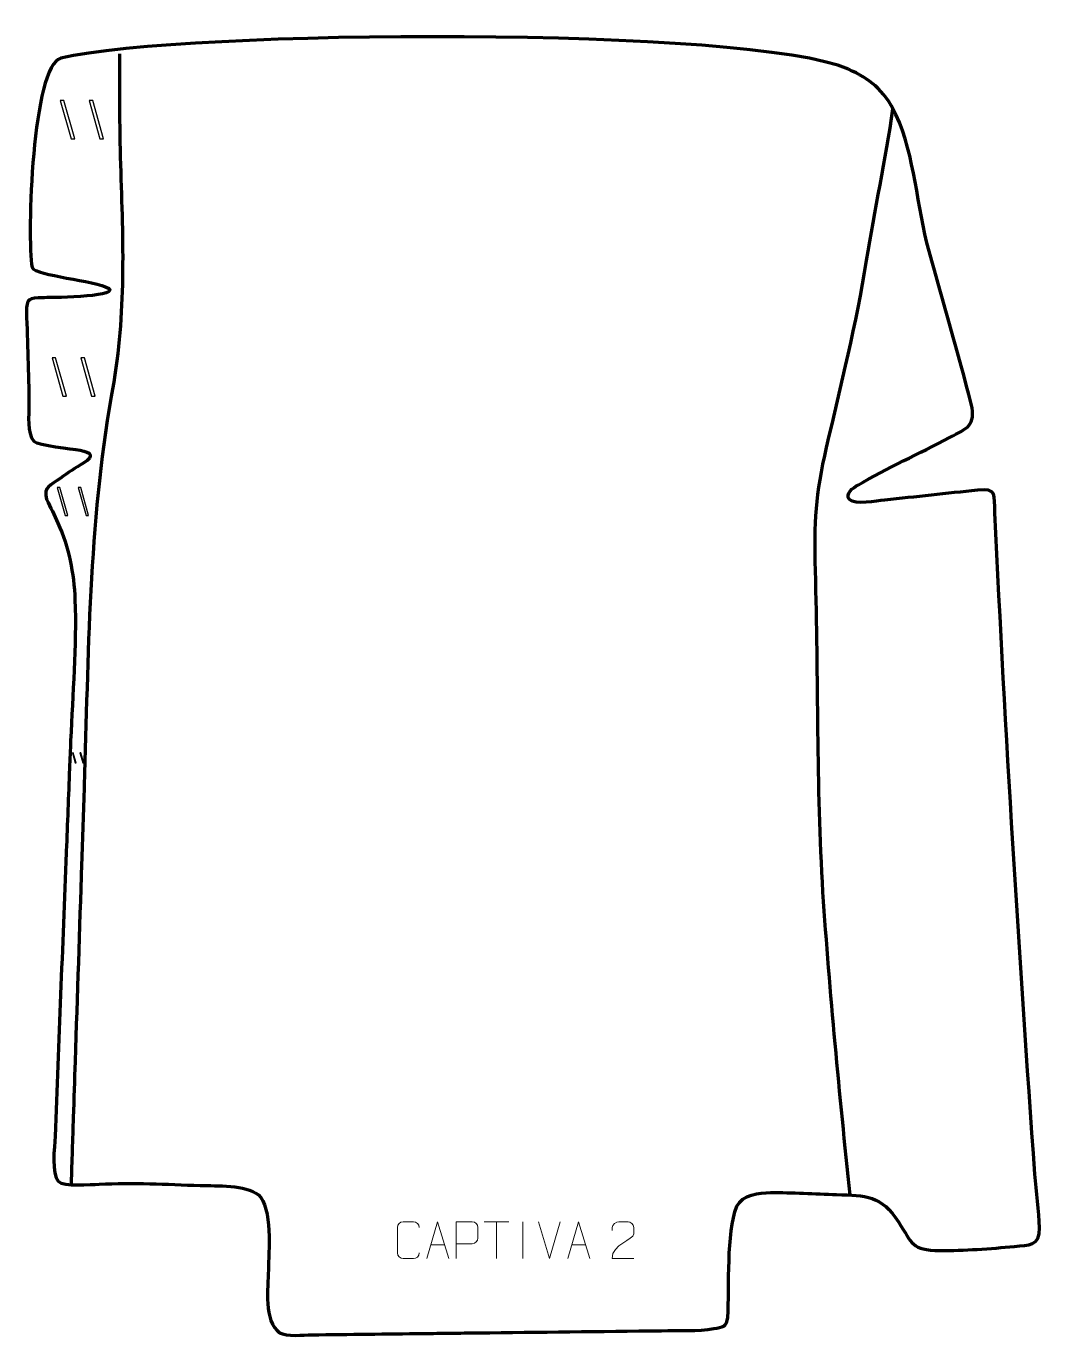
# Model space of a CAD drawing. Header units: millimetres. Extents: x 1188 to 1878, y -9 to 883.
import ezdxf

# ---------------------------------------------------------------- set-up
doc = ezdxf.new("R2010")
doc.units = ezdxf.units.MM
doc.header["$MEASUREMENT"] = 0
doc.layers.add('layer 1', color=7, linetype='Continuous')
doc.layers.add('layer 2', color=7, linetype='Continuous')

msp = doc.modelspace()

# ---------------------------------------------------------------- linework, layer by layer
at = {"layer": 'layer 1', "color": 142, "lineweight": 158}
for points, knots in [([(1251.5105, 864.3535), (1251.2638, 837.6287), (1251.3525, 810.9112), (1252.2084, 783.8989), (1252.2084, 783.8989), (1254.0064, 730.635), (1255.633, 684.0605), (1245.7349, 631.1233), (1245.7349, 631.1233), (1230.437, 544.6492), (1230.24, 454.2282), (1227.353, 366.5528), (1227.353, 366.5528), (1226.7674, 348.7679), (1226.1819, 330.9829), (1225.5963, 313.198), (1225.5963, 313.198), (1224.1218, 268.4181), (1222.6474, 223.6382), (1221.1729, 178.8584), (1221.1729, 178.8584), (1220.7546, 166.1549), (1220.3364, 153.4514), (1219.918, 140.7478), (1219.918, 140.7478), (1219.4266, 125.8213), (1218.9351, 110.8946), (1218.4436, 95.9681), (1218.4436, 95.9681), (1218.4436, 95.9681), (1218.4123, 95.0153), (1218.4123, 95.0153)], [0, 0, 0, 0, 0.11111111, 0.11111111, 0.11111111, 0.11111111, 0.22222222, 0.22222222, 0.22222222, 0.22222222, 0.33333333, 0.33333333, 0.33333333, 0.33333333, 0.44444444, 0.44444444, 0.44444444, 0.44444444, 0.55555556, 0.55555556, 0.55555556, 0.55555556, 0.66666667, 0.66666667, 0.66666667, 0.66666667, 0.77777778, 0.77777778, 0.77777778, 0.77777778, 1, 1, 1, 1]), ([(1748.6057, 87.734), (1741.5975, 156.1812), (1734.8207, 225.374), (1730.1746, 294.0052), (1730.1746, 294.0052), (1725.7946, 366.699), (1727.1935, 439.9649), (1725.0696, 512.8255), (1725.0696, 512.8255), (1724.2249, 545.3665), (1725.3063, 564.5939), (1732.6605, 596.5407), (1732.6605, 596.5407), (1742.4997, 638.8304), (1752.9418, 680.6959), (1759.8665, 723.6131), (1759.8665, 723.6131), (1765.4006, 758.0702), (1772.7453, 792.1776), (1777.8431, 826.7208)], [0, 0, 0, 0, 0.16666667, 0.16666667, 0.16666667, 0.16666667, 0.33333333, 0.33333333, 0.33333333, 0.33333333, 0.5, 0.5, 0.5, 0.5, 0.66666667, 0.66666667, 0.66666667, 0.66666667, 1, 1, 1, 1])]:
    msp.add_open_spline(points, degree=3, knots=knots, dxfattribs=at)
at = {"layer": 'layer 1', "color": 142}
for points in [[(1218.4224, 806.421), (1218.4224, 806.421), (1211.1137, 832.5487), (1211.1137, 832.5487), (1211.1137, 832.5487), (1211.1137, 832.5487), (1213.597, 832.5487), (1213.597, 832.5487), (1213.597, 832.5487), (1213.597, 832.5487), (1220.9057, 806.421), (1220.9057, 806.421), (1220.9057, 806.421), (1220.9057, 806.421), (1218.4224, 806.421), (1218.4224, 806.421)], [(1238.0418, 806.421), (1238.0418, 806.421), (1230.7331, 832.5487), (1230.7331, 832.5487), (1230.7331, 832.5487), (1230.7331, 832.5487), (1233.2164, 832.5487), (1233.2164, 832.5487), (1233.2164, 832.5487), (1233.2164, 832.5487), (1240.5251, 806.421), (1240.5251, 806.421), (1240.5251, 806.421), (1240.5251, 806.421), (1238.0418, 806.421), (1238.0418, 806.421)], [(1212.7733, 631.2946), (1212.7733, 631.2946), (1205.4646, 657.4223), (1205.4646, 657.4223), (1205.4646, 657.4223), (1205.4646, 657.4223), (1207.9479, 657.4223), (1207.9479, 657.4223), (1207.9479, 657.4223), (1207.9479, 657.4223), (1215.2566, 631.2946), (1215.2566, 631.2946), (1215.2566, 631.2946), (1215.2566, 631.2946), (1212.7733, 631.2946), (1212.7733, 631.2946)], [(1232.3927, 631.2946), (1232.3927, 631.2946), (1225.084, 657.4223), (1225.084, 657.4223), (1225.084, 657.4223), (1225.084, 657.4223), (1227.5673, 657.4223), (1227.5673, 657.4223), (1227.5673, 657.4223), (1227.5673, 657.4223), (1234.876, 631.2946), (1234.876, 631.2946), (1234.876, 631.2946), (1234.876, 631.2946), (1232.3927, 631.2946), (1232.3927, 631.2946)], [(1214.3168, 550.1296), (1214.3168, 550.1296), (1208.9954, 569.1529), (1208.9954, 569.1529), (1208.9954, 569.1529), (1208.9954, 569.1529), (1210.8035, 569.1529), (1210.8035, 569.1529), (1210.8035, 569.1529), (1210.8035, 569.1529), (1216.1249, 550.1296), (1216.1249, 550.1296), (1216.1249, 550.1296), (1216.1249, 550.1296), (1214.3168, 550.1296), (1214.3168, 550.1296)], [(1228.6014, 550.1296), (1228.6014, 550.1296), (1223.28, 569.1529), (1223.28, 569.1529), (1223.28, 569.1529), (1223.28, 569.1529), (1225.0881, 569.1529), (1225.0881, 569.1529), (1225.0881, 569.1529), (1225.0881, 569.1529), (1230.4095, 550.1296), (1230.4095, 550.1296), (1230.4095, 550.1296), (1230.4095, 550.1296), (1228.6014, 550.1296), (1228.6014, 550.1296)], [(1221.2271, 381.9423), (1221.2271, 381.9423), (1219.3063, 388.8091), (1219.3063, 388.8091), (1219.3063, 388.8091), (1219.3063, 388.8091), (1219.9589, 388.8091), (1219.9589, 388.8091), (1219.9589, 388.8091), (1219.9589, 388.8091), (1221.8798, 381.9423), (1221.8798, 381.9423), (1221.8798, 381.9423), (1221.8798, 381.9423), (1221.2271, 381.9423), (1221.2271, 381.9423)], [(1226.3833, 381.9423), (1226.3833, 381.9423), (1224.4625, 388.8091), (1224.4625, 388.8091), (1224.4625, 388.8091), (1224.4625, 388.8091), (1225.1151, 388.8091), (1225.1151, 388.8091), (1225.1151, 388.8091), (1225.1151, 388.8091), (1227.036, 381.9423), (1227.036, 381.9423), (1227.036, 381.9423), (1227.036, 381.9423), (1226.3833, 381.9423), (1226.3833, 381.9423)]]:
    msp.add_open_spline(points, degree=3, knots=[0, 0, 0, 0, 0.2, 0.2, 0.2, 0.2, 0.4, 0.4, 0.4, 0.4, 0.6, 0.6, 0.6, 0.6, 1, 1, 1, 1], dxfattribs=at)
at = {"layer": 'layer 2', "color": 242, "lineweight": 158}
msp.add_open_spline([(1747.4895, 853.8279), (1762.0134, 847.3799), (1771.1867, 840.3008), (1779.8792, 823.105), (1779.8792, 823.105), (1792.9945, 794.213), (1793.989, 760.5315), (1802.4459, 730.0332), (1802.4459, 730.0332), (1812.0815, 695.4059), (1822.1335, 660.8856), (1831.1064, 626.0781), (1831.1064, 626.0781), (1834.4855, 611.1809), (1828.4364, 609.7099), (1816.2912, 603.2218), (1816.2912, 603.2218), (1795.7538, 592.3653), (1773.7811, 582.4171), (1753.8119, 570.8003), (1753.8119, 570.8003), (1750.9357, 569.1271), (1744.8543, 565.03), (1748.1454, 561.075), (1748.1454, 561.075), (1752.2347, 557.2145), (1766.4886, 560.1719), (1772.1406, 560.7349), (1772.1406, 560.7349), (1793.257, 562.8318), (1814.2464, 565.2084), (1835.333, 567.4733), (1835.333, 567.4733), (1849.1774, 568.7687), (1846.584, 564.3287), (1847.1609, 552.0899), (1847.1609, 552.0899), (1854.3713, 402.1317), (1863.5921, 251.7926), (1874.4428, 102.0521), (1874.4428, 102.0521), (1875.3535, 90.2361), (1877.2448, 77.1324), (1877.4961, 65.4835), (1877.4961, 65.4835), (1877.766, 52.9698), (1870.6597, 54.0812), (1860.4515, 52.9611), (1860.4515, 52.9611), (1844.2674, 51.3377), (1826.0762, 50.1743), (1809.8273, 50.136), (1809.8273, 50.136), (1790.1876, 50.3961), (1791.2056, 54.6679), (1781.5701, 69.6495), (1781.5701, 69.6495), (1769.8503, 87.5778), (1759.5994, 87.699), (1739.4298, 88.2412), (1739.4298, 88.2412), (1724.621, 88.6613), (1709.3005, 89.6441), (1694.5562, 89.6051), (1694.5562, 89.6051), (1686.7561, 89.3879), (1675.3356, 88.1434), (1671.5109, 80.2484), (1671.5109, 80.2484), (1664.2927, 61.4688), (1666.7215, 25.7728), (1665.358, 4.6648), (1665.358, 4.6648), (1664.6683, -1.8488), (1661.9922, -1.94), (1655.9263, -3.0107), (1655.9263, -3.0107), (1645.6204, -4.8299), (1631.1544, -4.2622), (1620.3661, -4.3885), (1620.3661, -4.3885), (1578.7669, -4.8756), (1537.1678, -5.3589), (1495.5686, -5.844), (1495.5686, -5.844), (1489.2176, -5.9181), (1482.8667, -5.9921), (1476.5157, -6.0662), (1476.5157, -6.0662), (1470.4822, -6.1365), (1464.4487, -6.2069), (1458.4153, -6.2773), (1458.4153, -6.2773), (1433.0113, -6.5736), (1407.6073, -6.8699), (1382.2033, -7.1661), (1382.2033, -7.1661), (1376.6179, -7.3267), (1365.0553, -8.5429), (1360.3881, -5.7798), (1360.3881, -5.7798), (1349.1866, 2.2249), (1352.5563, 24.6247), (1352.7208, 36.798), (1352.7208, 36.798), (1352.9747, 49.0164), (1355.5412, 79.6107), (1345.9291, 87.9708), (1345.9291, 87.9708), (1337.1674, 95.0595), (1317.6338, 94.0774), (1306.4089, 94.409), (1306.4089, 94.409), (1282.9295, 95.1556), (1261.0851, 96.456), (1237.4798, 95.2986), (1237.4798, 95.2986), (1232.0014, 95.0174), (1213.2638, 93.537), (1209.6783, 97.2421), (1209.6783, 97.2421), (1204.9578, 102.1199), (1207.2106, 120.1932), (1207.5079, 127.7261), (1207.5079, 127.7261), (1210.05, 192.1346), (1212.5892, 256.5433), (1215.1298, 320.9518), (1215.1298, 320.9518), (1215.1298, 320.9518), (1215.1673, 321.9041), (1215.1673, 321.9041), (1215.1673, 321.9041), (1215.9061, 340.6326), (1216.6449, 359.3611), (1217.3836, 378.0894), (1217.3836, 378.0894), (1217.634, 384.4381), (1217.8844, 390.7867), (1218.1349, 397.1354), (1218.1349, 397.1354), (1219.4701, 428.8562), (1222.1974, 461.2772), (1221.0962, 492.9829), (1221.0962, 492.9829), (1220.4016, 510.8192), (1216.8527, 528.6935), (1209.4819, 544.9879), (1209.4819, 544.9879), (1206.9452, 550.6387), (1204.5468, 555.584), (1201.8168, 561.1201), (1201.8168, 561.1201), (1199.546, 570.0861), (1204.3338, 570.4859), (1210.9894, 575.3758), (1210.9894, 575.3758), (1216.6215, 579.5036), (1221.1077, 582.4215), (1227.0749, 586.0139), (1227.0749, 586.0139), (1234.534, 590.882), (1232.0655, 593.0939), (1224.6727, 594.6316), (1224.6727, 594.6316), (1218.7022, 595.7985), (1196.5248, 597.6844), (1193.1292, 600.6825), (1193.1292, 600.6825), (1188.3079, 606.3656), (1189.7905, 618.5372), (1189.7468, 625.9193), (1189.7468, 625.9193), (1189.6039, 646.9905), (1188.7627, 667.7464), (1188.0751, 688.7804), (1188.0751, 688.7804), (1187.8997, 697.842), (1190.0289, 698.1177), (1199.0265, 698.3696), (1199.0265, 698.3696), (1201.9634, 698.4519), (1249.6176, 698.5074), (1244.4191, 704.5404), (1244.4191, 704.5404), (1234.4812, 710.3868), (1194.5576, 713.217), (1191.9235, 718.8624), (1191.9235, 718.8624), (1188.2002, 739.8664), (1192.0171, 856.7038), (1211.5024, 861.3037), (1211.5024, 861.3037), (1294.8525, 880.98), (1681.5748, 883.091), (1747.4895, 853.8279)], degree=3, knots=[0, 0, 0, 0, 0.02, 0.02, 0.02, 0.02, 0.04, 0.04, 0.04, 0.04, 0.06, 0.06, 0.06, 0.06, 0.08, 0.08, 0.08, 0.08, 0.1, 0.1, 0.1, 0.1, 0.12, 0.12, 0.12, 0.12, 0.14, 0.14, 0.14, 0.14, 0.16, 0.16, 0.16, 0.16, 0.18, 0.18, 0.18, 0.18, 0.2, 0.2, 0.2, 0.2, 0.22, 0.22, 0.22, 0.22, 0.24, 0.24, 0.24, 0.24, 0.26, 0.26, 0.26, 0.26, 0.28, 0.28, 0.28, 0.28, 0.3, 0.3, 0.3, 0.3, 0.32, 0.32, 0.32, 0.32, 0.34, 0.34, 0.34, 0.34, 0.36, 0.36, 0.36, 0.36, 0.38, 0.38, 0.38, 0.38, 0.4, 0.4, 0.4, 0.4, 0.42, 0.42, 0.42, 0.42, 0.44, 0.44, 0.44, 0.44, 0.46, 0.46, 0.46, 0.46, 0.48, 0.48, 0.48, 0.48, 0.5, 0.5, 0.5, 0.5, 0.52, 0.52, 0.52, 0.52, 0.54, 0.54, 0.54, 0.54, 0.56, 0.56, 0.56, 0.56, 0.58, 0.58, 0.58, 0.58, 0.6, 0.6, 0.6, 0.6, 0.62, 0.62, 0.62, 0.62, 0.64, 0.64, 0.64, 0.64, 0.66, 0.66, 0.66, 0.66, 0.68, 0.68, 0.68, 0.68, 0.7, 0.7, 0.7, 0.7, 0.72, 0.72, 0.72, 0.72, 0.74, 0.74, 0.74, 0.74, 0.76, 0.76, 0.76, 0.76, 0.78, 0.78, 0.78, 0.78, 0.8, 0.8, 0.8, 0.8, 0.82, 0.82, 0.82, 0.82, 0.84, 0.84, 0.84, 0.84, 0.86, 0.86, 0.86, 0.86, 0.88, 0.88, 0.88, 0.88, 0.9, 0.9, 0.9, 0.9, 0.92, 0.92, 0.92, 0.92, 0.94, 0.94, 0.94, 0.94, 0.96, 0.96, 0.96, 0.96, 1, 1, 1, 1], dxfattribs=at)
at = {"layer": 'layer 2', "color": 250, "lineweight": 9}
for points, knots in [([(1455.404, 48.5085), (1455.2642, 46.1851), (1453.587, 44.7055), (1451.4393, 44.6947), (1451.4393, 44.6947), (1449.1074, 44.6951), (1446.7755, 44.6951), (1444.444, 44.6947), (1444.444, 44.6947), (1442.519, 44.5893), (1440.5469, 46.4738), (1440.5581, 48.4911), (1440.5581, 48.4911), (1440.5585, 54.2612), (1440.5585, 60.0309), (1440.5581, 65.8002), (1440.5581, 65.8002), (1440.5623, 67.9383), (1442.309, 69.6575), (1444.4614, 69.644), (1444.4614, 69.644), (1446.7871, 69.644), (1449.1132, 69.644), (1451.4393, 69.644), (1451.4393, 69.644), (1453.3859, 69.6795), (1455.3773, 68.188), (1455.404, 65.7504)], [0, 0, 0, 0, 0.125, 0.125, 0.125, 0.125, 0.25, 0.25, 0.25, 0.25, 0.375, 0.375, 0.375, 0.375, 0.5, 0.5, 0.5, 0.5, 0.625, 0.625, 0.625, 0.625, 0.75, 0.75, 0.75, 0.75, 1, 1, 1, 1]), ([(1460.5105, 44.6908), (1460.5105, 44.6908), (1467.8815, 69.6443), (1467.8815, 69.6443), (1467.8815, 69.6443), (1467.8815, 69.6443), (1475.4514, 44.6908), (1475.4514, 44.6908)], [0, 0, 0, 0, 0.33333333, 0.33333333, 0.33333333, 0.33333333, 1, 1, 1, 1]), ([(1480.6489, 44.6907), (1480.6489, 44.6907), (1480.6489, 69.6443), (1480.6489, 69.6443), (1480.6489, 69.6443), (1484.2439, 69.6443), (1487.8392, 69.6443), (1491.4346, 69.6443), (1491.4346, 69.6443), (1493.7598, 69.6064), (1495.3172, 68.1163), (1495.313, 65.7502), (1495.313, 65.7502), (1495.3126, 63.7145), (1495.3126, 60.6552), (1495.313, 58.6192), (1495.313, 58.6192), (1495.3065, 56.7438), (1493.4943, 54.8019), (1491.4847, 54.7828), (1491.4847, 54.7828), (1491.4847, 54.7828), (1480.6489, 54.7828), (1480.6489, 54.7828)], [0, 0, 0, 0, 0.14285714, 0.14285714, 0.14285714, 0.14285714, 0.28571429, 0.28571429, 0.28571429, 0.28571429, 0.42857143, 0.42857143, 0.42857143, 0.42857143, 0.57142857, 0.57142857, 0.57142857, 0.57142857, 0.71428571, 0.71428571, 0.71428571, 0.71428571, 1, 1, 1, 1]), ([(1556.5106, 44.6908), (1556.5106, 44.6908), (1563.8816, 69.6443), (1563.8816, 69.6443), (1563.8816, 69.6443), (1563.8816, 69.6443), (1571.4515, 44.6908), (1571.4515, 44.6908)], [0, 0, 0, 0, 0.33333333, 0.33333333, 0.33333333, 0.33333333, 1, 1, 1, 1]), ([(1601.3525, 44.6804), (1596.4381, 44.6807), (1591.5237, 44.6807), (1586.6096, 44.6804), (1586.6096, 44.6804), (1586.6096, 54.6127), (1601.2606, 57.2539), (1601.3525, 61.5642), (1601.3525, 61.5642), (1601.3522, 62.9883), (1601.3522, 64.412), (1601.3525, 65.8353), (1601.3525, 65.8353), (1601.3356, 67.9124), (1599.2128, 69.6372), (1597.5418, 69.6545), (1597.5418, 69.6545), (1595.4686, 69.6541), (1593.3957, 69.6541), (1591.3233, 69.6545), (1591.3233, 69.6545), (1589.5012, 69.671), (1586.6765, 67.8789), (1586.6096, 65.7853), (1586.6096, 65.7853), (1586.6096, 65.7853), (1586.6096, 63.7305), (1586.6096, 63.7305)], [0, 0, 0, 0, 0.125, 0.125, 0.125, 0.125, 0.25, 0.25, 0.25, 0.25, 0.375, 0.375, 0.375, 0.375, 0.5, 0.5, 0.5, 0.5, 0.625, 0.625, 0.625, 0.625, 0.75, 0.75, 0.75, 0.75, 1, 1, 1, 1])]:
    msp.add_open_spline(points, degree=3, knots=knots, dxfattribs=at)
for points in [[(1499.4874, 69.6208), (1499.4874, 69.6208), (1516.4746, 69.6208), (1516.4746, 69.6208)], [(1507.9812, 44.6908), (1507.9812, 44.6908), (1507.9812, 69.6443), (1507.9812, 69.6443)], [(1525.981, 69.6546), (1525.981, 69.6546), (1525.981, 44.6805), (1525.981, 44.6805)], [(1543.981, 44.6907), (1543.981, 44.6907), (1536.6592, 69.6443), (1536.6592, 69.6443)], [(1551.3029, 69.6443), (1551.3029, 69.6443), (1543.9811, 44.6907), (1543.9811, 44.6907)], [(1463.2331, 53.9402), (1463.2331, 53.9402), (1472.7288, 53.9402), (1472.7288, 53.9402)], [(1559.2332, 53.9402), (1559.2332, 53.9402), (1568.7289, 53.9402), (1568.7289, 53.9402)]]:
    msp.add_open_spline(points, degree=3, dxfattribs=at)

doc.saveas('drawing.dxf')
